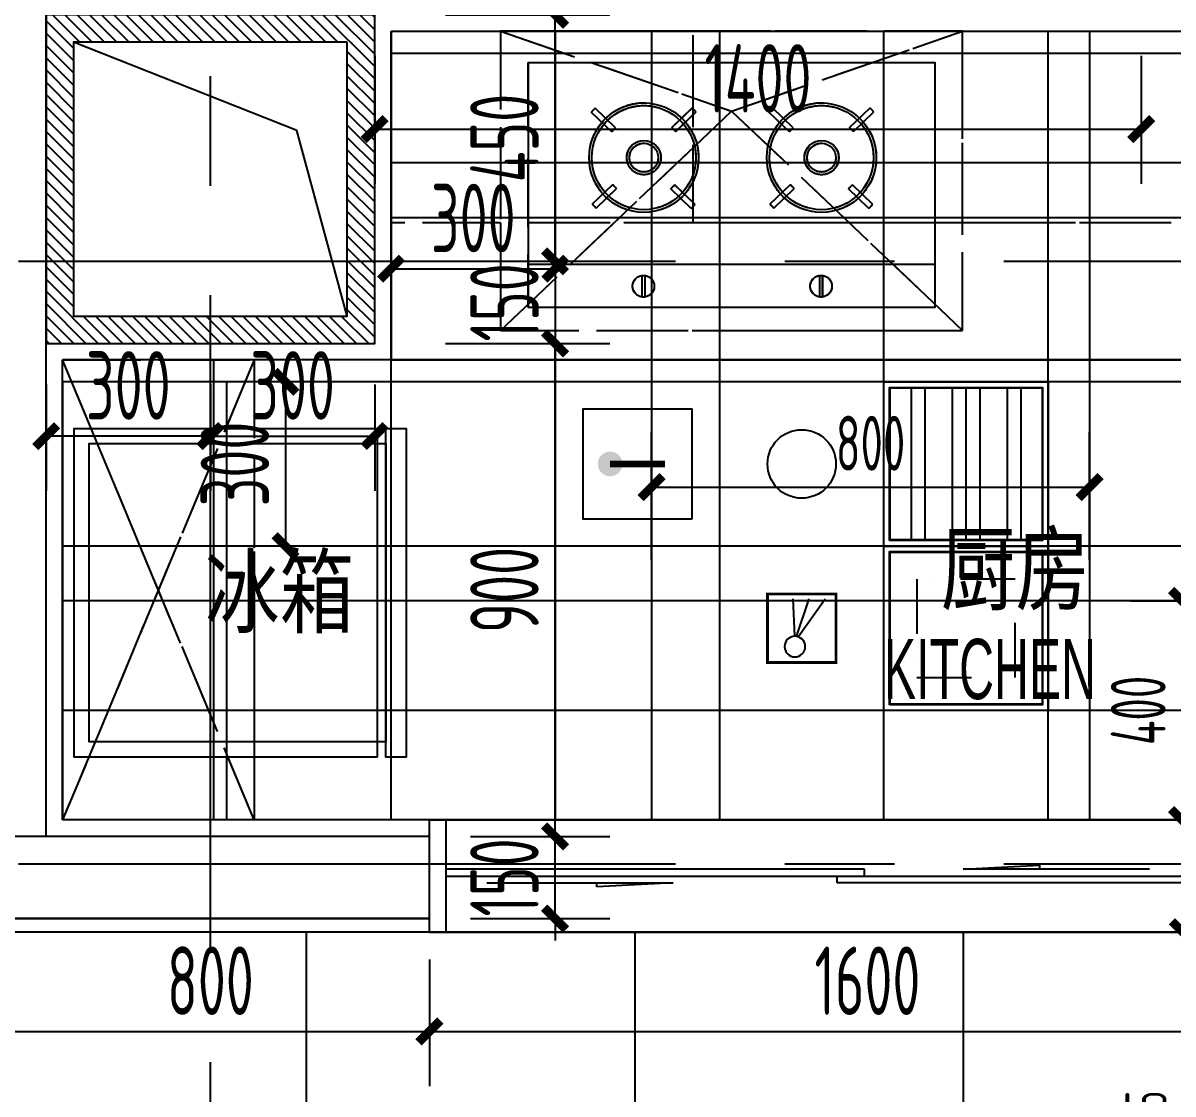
# Model space of a CAD drawing. Header units: millimetres. Extents: x -187744 to 2148, y -49419 to 6550.
# Drawn here: x -3208 to -1107, y -13932 to -11976 of the extents above; entities that cross this region are included whole.
import ezdxf
from ezdxf.enums import TextEntityAlignment as Align

# ---------------------------------------------------------------- set-up
doc = ezdxf.new("R2010")
doc.units = ezdxf.units.MM
doc.header["$LTSCALE"] = 1000
doc.header["$MEASUREMENT"] = 0
for name, pattern in [('DASH', [0.35, 0.25, -0.1]), ('DASHDOT', [1, 0.5, -0.25, 0, -0.25]), ('M-CENTER', [1.8, 1.2, -0.2, 0.2, -0.2]), ('Pbo-Hidden', [1.875, 1.25, -0.625])]:
    doc.linetypes.add(name, pattern=pattern)
doc.layers.get('Defpoints').update_dxf_attribs({"color": 136})
for name, color, linetype in [('AD-SIGN', 195, 'Continuous'), ('AR-DIM-1', 50, 'Continuous'), ('AXIS_TEXT', 50, 'Continuous'), ('B1建筑尺寸', 7, 'Continuous'), ('BASE', 5, 'Continuous'), ('BASE-HATCH', 8, 'Continuous'), ('BS-FURN', 250, 'DASH'), ('DOOR', 60, 'Continuous'), ('DOTE', 138, 'M-CENTER'), ('DS-FINISH', 20, 'Continuous'), ('DS-HIGH-CABINET', 30, 'Continuous'), ('EQUIP-消防', 3, 'Continuous'), ('FC-DIM-1', 50, 'Continuous'), ('FC-FLOOR', 138, 'Continuous'), ('FF-FIXT', 31, 'Continuous'), ('FF-FURN', 51, 'Continuous'), ('FF-TEXT', 50, 'Continuous'), ('RC-DIM-1', 50, 'Continuous'), ('RC-DIM-2', 50, 'Continuous'), ('RC-FIN', 30, 'Continuous'), ('RC-LIGHT', 2, 'Continuous'), ('S-EQUIP-喷淋', 7, 'Continuous'), ('WALL', 160, 'Continuous'), ('电讯设备-消防报警', 3, 'Continuous')]:
    doc.layers.add(name, color=color, linetype=linetype)
doc.styles.add('Arch', font='hbsmall.shx', dxfattribs={"width": 0.75, "bigfont": 'hztxt.shx'})
doc.styles.add('COMPLEX', font='COMPLEX')
doc.styles.add('H-DIM', font='archs.shx', dxfattribs={"width": 0.7})
doc.styles.get("Standard").update_dxf_attribs({"font": ''})
doc.styles.add('YWZQ5', font='')
doc.styles.get('Standard').set_extended_font_data('SimSun')
doc.styles.get('YWZQ5').set_extended_font_data('SimSun')
doc.dimstyles.new('H_DIM_1', dxfattribs={"dimscale": 0, "dimtxt": 2.5, "dimasz": 0.8, "dimexe": 2, "dimexo": 1.5, "dimgap": 0.6, "dimtad": 1, "dimdec": 0, "dimzin": 12, "dimdsep": 46, "dimtxsty": 'H-DIM', "dimblk": 'ARCHTICK', "dimcen": 0.125, "dimclrd": 44, "dimclre": 44, "dimclrt": 50, "dimadec": 0, "dimazin": 0, "dimtfac": 1, "dimtdec": 0, "dimtix": 1, "dimtmove": 2, "dimatfit": 3, "dimldrblk": 'ARCHTICK', "dimfxl": 1, "dimtvp": 1, "dimtolj": 1, "dimtzin": 0, "dimarcsym": 0})

# ---------------------------------------------------------------- blocks, each defined once
blk = doc.blocks.new('A$C1F4B1202')
at = {"color": 39}
for p, q in [((-212.3, 327.6), (-249.5, 363.3)), ((-109.1, 328.1), (-71.8, 363.9)), ((112.3, 327.6), (75.1, 363.3)), ((215.5, 328.1), (252.7, 363.9)), ((-219, 320.2), (-256.4, 356.1)), ((-102.2, 320.8), (-64.9, 356.7)), ((105.5, 320.2), (68.1, 356.1)), ((222.3, 320.8), (259.6, 356.7)), ((-254.5, 188.3), (-217.3, 224.1)), ((-247.6, 181.1), (-210.2, 217)), ((-73.8, 180.5), (-111.1, 216.5)), ((-66.8, 187.7), (-104, 223.5)), ((70, 188.3), (107.3, 224.1)), ((77, 181.1), (114.3, 217)), ((250.8, 180.5), (213.4, 216.5)), ((257.7, 187.7), (220.5, 223.5)), ((-163.2, 18.7), (-163.2, 58.2)), ((-158.2, 18.8), (-158.2, 58.1)), ((161.3, 18.7), (161.3, 58.2)), ((166.3, 18.8), (166.3, 58.1))]:
    blk.add_line(p, q, dxfattribs=at)
at = {"color": 35}
blk.add_line((371.9, 78.3), (-371.9, 78.3), dxfattribs=at)
at = {"color": 0, "linetype": 'Continuous'}
blk.add_lwpolyline([(-371.9, 0), (371.9, 0), (371.9, 446.5), (-371.9, 446.5)], close=True, dxfattribs=at)
at = {"color": 35}
for centre in [(-160.4, 273.2), (164.2, 273.2)]:
    blk.add_circle(centre, 100, dxfattribs=at)
at = {"color": 39}
for centre, radius in [((-160.4, 273.2), 95), ((164.2, 273.2), 95), ((-160.4, 273.2), 31.3), ((-160.4, 273.2), 26.3), ((164.2, 273.2), 31.3), ((164.2, 273.2), 26.3), ((-161.2, 38.4), 19.8), ((163.3, 38.4), 19.8)]:
    blk.add_circle(centre, radius, dxfattribs=at)
for centre, radius, start, end in [((-160.4, 273.2), 126.7, 134.6756, 139.1996), ((-160.4, 273.2), 126.7, 41.1639, 45.6876), ((164.2, 273.2), 126.7, 134.6756, 139.1996), ((164.2, 273.2), 126.7, 41.1639, 45.6876), ((-160.4, 273.2), 75.1, 133.6762, 141.3099), ((-160.4, 273.2), 75.1, 39.3045, 46.9367), ((164.2, 273.2), 75.1, 133.6762, 141.3099), ((164.2, 273.2), 75.1, 39.3045, 46.9367), ((-160.4, 273.2), 75.1, 220.8007, 228.4329), ((-160.4, 273.2), 75.1, 310.9527, 318.5864), ((164.2, 273.2), 75.1, 220.8007, 228.4329), ((164.2, 273.2), 75.1, 310.9527, 318.5864), ((-160.4, 273.2), 126.7, 222.0499, 226.5736), ((-160.4, 273.2), 126.7, 313.0629, 317.5869), ((164.2, 273.2), 126.7, 222.0499, 226.5736), ((164.2, 273.2), 126.7, 313.0629, 317.5869)]:
    blk.add_arc(centre, radius, start, end, dxfattribs=at)
blk = doc.blocks.new('做成ACAD TuKuai0242')
at = {"linetype": 'Continuous'}
for points in [[(300, 0), (-300, 0), (-300, 650), (300, 650)], [(317, 650), (357, 650), (357, 0), (317, 0)]]:
    blk.add_lwpolyline(points, close=True, dxfattribs=at)
at = {"color": 39}
blk.add_lwpolyline([(317, 30), (-270, 30), (-270, 620), (317, 620)], close=True, dxfattribs=at)
blk = doc.blocks.new('QBLOCK2019073115112111')
at = {"layer": 'DOTE'}
for p, q in [((2807.9, -4386.9), (2807.9, 4572.4)), ((-6542.9, -1324.9), (6625.8, -1324.9)), ((-6542.9, -2424.9), (6625.8, -2424.9))]:
    blk.add_line(p, q, dxfattribs=at)
at = {"layer": 'AXIS_TEXT', "style": 'COMPLEX', "width": 1.041667}
for p, p2 in [((-5892.1, 5527.8), (-5692.1, 5527.8)), ((-5892.1, 5527.8), (-5692.1, 5527.8)), ((-5192.1, 5527.8), (-4992.1, 5527.8)), ((-5192.1, 5527.8), (-4992.1, 5527.8)), ((-3492.1, 5527.8), (-3292.1, 5527.8)), ((-3492.1, 5527.8), (-3292.1, 5527.8)), ((-2592.1, 5527.8), (-2392.1, 5527.8)), ((-2592.1, 5527.8), (-2392.1, 5527.8)), ((-192.1, 5527.8), (7.9, 5527.8)), ((-192.1, 5527.8), (7.9, 5527.8)), ((2707.9, 5527.8), (2907.9, 5527.8)), ((2707.9, 5527.8), (2907.9, 5527.8)), ((4507.9, 5527.8), (4707.9, 5527.8)), ((4507.9, 5527.8), (4707.9, 5527.8)), ((5507.9, 5527.8), (5707.9, 5527.8)), ((5507.9, 5527.8), (5707.9, 5527.8)), ((-7660.5, 3713.1), (-7460.5, 3713.1)), ((-7660.5, 3713.1), (-7460.5, 3713.1)), ((7521.1, 3713.1), (7521.6, 3713.1)), ((7521.1, 3713.1), (7521.6, 3713.1)), ((-7660.5, 2463.1), (-7460.5, 2463.1)), ((-7660.5, 2463.1), (-7460.5, 2463.1)), ((7521.1, 2463.1), (7521.6, 2463.1)), ((7521.1, 2463.1), (7521.6, 2463.1)), ((-7660.5, 1413.1), (-7460.5, 1413.1)), ((-7660.5, 1413.1), (-7460.5, 1413.1)), ((7521.1, 1413.1), (7521.6, 1413.1)), ((7521.1, 1413.1), (7521.6, 1413.1)), ((-7660.5, 263.1), (-7460.5, 263.1)), ((-7660.5, 263.1), (-7460.5, 263.1)), ((7521.1, 263.1), (7521.6, 263.1)), ((7521.1, 263.1), (7521.6, 263.1)), ((-7660.5, -736.9), (-7460.5, -736.9)), ((-7660.5, -736.9), (-7460.5, -736.9)), ((7521.1, -736.9), (7521.6, -736.9)), ((7521.1, -736.9), (7521.6, -736.9)), ((-7660.5, -1436.9), (-7460.5, -1436.9)), ((-7660.5, -1436.9), (-7460.5, -1436.9)), ((7521.1, -1436.9), (7521.6, -1436.9)), ((7521.1, -1436.9), (7521.6, -1436.9)), ((-7660.5, -2536.9), (-7460.5, -2536.9)), ((-7660.5, -2536.9), (-7460.5, -2536.9)), ((7521.1, -2536.9), (7521.6, -2536.9)), ((7521.1, -2536.9), (7521.6, -2536.9)), ((-7660.5, -4136.9), (-7460.5, -4136.9)), ((-7660.5, -4136.9), (-7460.5, -4136.9)), ((7521.1, -4136.9), (7521.6, -4136.9)), ((7521.1, -4136.9), (7521.6, -4136.9)), ((-5892.1, -5349.9), (-5891.6, -5349.9)), ((-5892.1, -5349.9), (-5891.6, -5349.9)), ((-5192.1, -5349.9), (-5191.6, -5349.9)), ((-5192.1, -5349.9), (-5191.6, -5349.9)), ((-3492.1, -5351.1), (-3491.6, -5351.1)), ((-3492.1, -5351.1), (-3491.6, -5351.1)), ((-2592.1, -5349.9), (-2591.6, -5349.9)), ((-2592.1, -5349.9), (-2591.6, -5349.9)), ((-192.1, -5349.9), (-191.6, -5349.9)), ((-192.1, -5349.9), (-191.6, -5349.9)), ((2707.9, -5349.9), (2708.4, -5349.9)), ((2707.9, -5349.9), (2708.4, -5349.9)), ((4507.9, -5349.9), (4508.4, -5349.9)), ((4507.9, -5349.9), (4508.4, -5349.9)), ((5507.9, -5349.9), (5508.4, -5349.9)), ((5507.9, -5349.9), (5508.4, -5349.9))]:
    blk.add_attdef('A', text='', height=224, dxfattribs=at).set_placement(p, p2, align=Align.FIT)
blk = doc.blocks.new('$equip$00002651')
for p, q in [((-0.5, 0.5), (-0.5, -0.5)), ((0.5, 0.5), (-0.5, 0.5)), ((-0.125, -0.052), (0.429, 0.342)), ((0.5, -0.5), (0.5, 0.5)), ((-0.119, -0.075), (0.429, 0.108)), ((-0.116, -0.1), (0.429, -0.126)), ((-0.5, -0.5), (0.5, -0.5))]:
    blk.add_line(p, q)
at = {"const_width": 0.04}
blk.add_lwpolyline([(-0.5, 0.5), (0.5, 0.5), (0.5, -0.5), (-0.5, -0.5), (-0.5, 0.5), (0.5, 0.5)], dxfattribs=at)
blk.add_circle((-0.268, -0.1), 0.151)
for p in [(0, 0.5), (-0.5, 0), (0.5, 0), (0, -0.5)]:
    blk.add_point(p)
at = {"color": 7, "flags": 1}
for tag, height, p in [('A', 0.00002, (0, 0)), ('B', 0.4, (0.762, -0.208))]:
    blk.add_attdef(tag, text='', height=height, dxfattribs=at).set_placement(p, align=Align.MIDDLE_CENTER)
blk = doc.blocks.new('*U74')
at = {"color": 12, "linetype": 'Pbo-Hidden'}
blk.add_lwpolyline([(-20, -20), (570, -20), (570, 570), (-20, 570)], close=True, dxfattribs=at)
at = {"color": 12}
blk.add_lwpolyline([(0, 0), (550, 0), (550, 550), (0, 550)], close=True, dxfattribs=at)
at = {"color": 250}
blk.add_lwpolyline([(2, 2), (548, 2), (548, 548), (2, 548)], close=True, dxfattribs=at)
blk = doc.blocks.new('$TwtSys$00000125')
blk.add_circle((0, 0, 0), 1)
blk = doc.blocks.new('I-Ht')
blk.add_hatch(color=230).paths.add_polyline_path([(-45, -100, 1), (45, -100, 1)])
at = {"color": 230, "const_width": 25}
blk.add_lwpolyline([(0, -100), (0, 100)], dxfattribs=at)
blk = doc.blocks.new('I-HT2')
blk.add_hatch(color=230).paths.add_polyline_path([(-45, -100, 1), (45, -100, 1)])
blk.add_hatch(color=230).paths.add_polyline_path([(-45, -100, 1), (45, -100, 1)])
at = {"color": 0}
blk.add_lwpolyline([(200, 200), (-200, 200), (-200, -200), (200, -200)], close=True, dxfattribs=at)
at = {"color": 230, "const_width": 25}
blk.add_lwpolyline([(0, -100), (0, 100)], dxfattribs=at)
blk.add_lwpolyline([(0, -100), (0, 100)], dxfattribs=at)
at = {"layer": '电讯设备-消防报警'}
blk.add_blockref('I-Ht', (0, 0), dxfattribs=at)
blk = doc.blocks.new('_ArchTick')
at = {"color": 0, "linetype": 'ByBlock', "const_width": 0.4}
blk.add_lwpolyline([(-0.5, -0.5), (0.5, 0.5)], dxfattribs=at)
blk = doc.blocks.new('*D89')
at = {"layer": 'Defpoints', "color": 0, "linetype": 'ByBlock', "transparency": 16777216}
for p in [(-2235.4, -12425), (-2535.4, -12631.5), (-2235.4, -12631.5)]:
    blk.add_point(p, dxfattribs=at)
at = {"layer": 'RC-DIM-1', "color": 44, "linetype": 'ByBlock', "lineweight": -2, "transparency": 16777216}
for p, q in [((-2535.4, -12556.5), (-2535.4, -12325)), ((-2235.4, -12556.5), (-2235.4, -12325)), ((-2535.4, -12425), (-2235.4, -12425))]:
    blk.add_line(p, q, dxfattribs=at)
at = {"layer": 'RC-DIM-1', "color": 44, "linetype": 'ByBlock', "lineweight": -2, "transparency": 16777216, "xscale": 40.00000000000001, "yscale": 40.00000000000001, "zscale": 40.00000000000001, "rotation": 180}
blk.add_blockref('_ArchTick', (-2535.4, -12425), dxfattribs=at)
at = {"layer": 'RC-DIM-1', "color": 44, "linetype": 'ByBlock', "lineweight": -2, "transparency": 16777216, "xscale": 40.00000000000001, "yscale": 40.00000000000001, "zscale": 40.00000000000001}
blk.add_blockref('_ArchTick', (-2235.4, -12425), dxfattribs=at)
at = {"layer": 'RC-DIM-1', "color": 50, "linetype": 'ByBlock', "transparency": 16777216, "insert": (-2385.4, -12332.5), "char_height": 125, "attachment_point": 5, "style": 'H-DIM'}
blk.add_mtext('\\A1;300', dxfattribs=at)
blk = doc.blocks.new('*D90')
at = {"layer": 'Defpoints', "color": 0, "linetype": 'ByBlock', "transparency": 16777216}
for p in [(-2535.4, -12631.5), (-2728.2, -12931.5), (-2535.4, -12931.5)]:
    blk.add_point(p, dxfattribs=at)
at = {"layer": 'RC-DIM-1', "color": 44, "linetype": 'ByBlock', "lineweight": -2, "transparency": 16777216}
for p, q in [((-2610.4, -12631.5), (-2828.2, -12631.5)), ((-2728.2, -12631.5), (-2728.2, -12931.5)), ((-2610.4, -12931.5), (-2828.2, -12931.5))]:
    blk.add_line(p, q, dxfattribs=at)
at = {"layer": 'RC-DIM-1', "color": 44, "linetype": 'ByBlock', "lineweight": -2, "transparency": 16777216, "xscale": 40.00000000000001, "yscale": 40.00000000000001, "zscale": 40.00000000000001}
for p, rotation in [((-2728.2, -12631.5), 90), ((-2728.2, -12931.5), 270)]:
    blk.add_blockref('_ArchTick', p, dxfattribs=dict(at, rotation=rotation))
at = {"layer": 'RC-DIM-1', "color": 50, "linetype": 'ByBlock', "transparency": 16777216, "insert": (-2820.7, -12781.5), "char_height": 125, "attachment_point": 5, "rotation": 90, "style": 'H-DIM'}
blk.add_mtext('\\A1;300', dxfattribs=at)
blk = doc.blocks.new('*D114')
at = {"layer": 'Defpoints', "color": 0, "linetype": 'ByBlock', "transparency": 16777216}
for p in [(-1290.4, -13636.5, 0), (-1089.2, -13636.5), (-1290.4, -14311.5)]:
    blk.add_point(p, dxfattribs=at)
at = {"layer": 'RC-DIM-2', "color": 44, "linetype": 'ByBlock', "lineweight": -2, "transparency": 16777216}
for p, q in [((-1215.4, -13636.5), (-989.2, -13636.5)), ((-1089.2, -14311.5), (-1089.2, -13636.5)), ((-1215.4, -14311.5), (-989.2, -14311.5))]:
    blk.add_line(p, q, dxfattribs=at)
at = {"layer": 'RC-DIM-2', "color": 44, "linetype": 'ByBlock', "lineweight": -2, "transparency": 16777216, "xscale": 40.00000000000002, "yscale": 40.00000000000002, "zscale": 40.00000000000002}
for p, rotation in [((-1089.2, -13636.5), 90), ((-1089.2, -14311.5), 270)]:
    blk.add_blockref('_ArchTick', p, dxfattribs=dict(at, rotation=rotation))
at = {"layer": 'RC-DIM-2', "color": 50, "linetype": 'ByBlock', "transparency": 16777216, "insert": (-1156.7, -13974), "char_height": 75, "attachment_point": 5, "rotation": 90, "style": 'H-DIM'}
blk.add_mtext('\\A1;675', dxfattribs=at)
blk = doc.blocks.new('*D162')
at = {"layer": 'Defpoints', "color": 0, "transparency": 16777216}
for p in [(-1259.7, -12823.7), (-2059.7, -13031.5, 0), (-1259.7, -13031.5, 0)]:
    blk.add_point(p, dxfattribs=at)
at = {"layer": 'FC-DIM-1', "color": 44, "lineweight": -2, "transparency": 16777216}
for p, q in [((-2059.7, -12956.5), (-2059.7, -12723.7)), ((-1259.7, -12956.5), (-1259.7, -12723.7)), ((-2059.7, -12823.7), (-1259.7, -12823.7))]:
    blk.add_line(p, q, dxfattribs=at)
at = {"layer": 'FC-DIM-1', "color": 44, "lineweight": -2, "transparency": 16777216, "xscale": 40.00000000000002, "yscale": 40.00000000000002, "zscale": 40.00000000000002, "rotation": 180}
blk.add_blockref('_ArchTick', (-2059.7, -12823.7), dxfattribs=at)
at = {"layer": 'FC-DIM-1', "color": 44, "lineweight": -2, "transparency": 16777216, "xscale": 40.00000000000002, "yscale": 40.00000000000002, "zscale": 40.00000000000002}
blk.add_blockref('_ArchTick', (-1259.7, -12823.7), dxfattribs=at)
at = {"layer": 'FC-DIM-1', "color": 50, "transparency": 16777216, "insert": (-1659.7, -12743.7), "char_height": 100, "attachment_point": 5, "style": 'H-DIM'}
blk.add_mtext('\\A1;800', dxfattribs=at)
blk = doc.blocks.new('*D145')
at = {"layer": 'Defpoints', "color": 0, "transparency": 16777216}
for p in [(-1259.7, -13031.5, 0), (-1253.1, -13431.5), (-1090.8, -13431.5)]:
    blk.add_point(p, dxfattribs=at)
at = {"layer": 'FC-DIM-1', "color": 44, "lineweight": -2, "transparency": 16777216}
for p, q in [((-1184.7, -13031.5), (-990.8, -13031.5)), ((-1090.8, -13031.5), (-1090.8, -13431.5)), ((-1178.1, -13431.5), (-990.8, -13431.5))]:
    blk.add_line(p, q, dxfattribs=at)
at = {"layer": 'FC-DIM-1', "color": 44, "lineweight": -2, "transparency": 16777216, "xscale": 40.00000000000002, "yscale": 40.00000000000002, "zscale": 40.00000000000002}
for p, rotation in [((-1090.8, -13031.5), 90), ((-1090.8, -13431.5), 270)]:
    blk.add_blockref('_ArchTick', p, dxfattribs=dict(at, rotation=rotation))
at = {"layer": 'FC-DIM-1', "color": 50, "transparency": 16777216, "insert": (-1170.8, -13231.5), "char_height": 100, "attachment_point": 5, "rotation": 90, "style": 'H-DIM'}
blk.add_mtext('\\A1;400', dxfattribs=at)
blk = doc.blocks.new('A$C5A535B59')
at = {"layer": 'BS-FURN', "ltscale": 0.5}
for p, q in [((6125.1, 2519.6), (6125.1, 2869.6)), ((6125.1, 2869.6), (7725.1, 2869.6)), ((7169, 2869.6), (6325.1, 2869.6)), ((6325.1, 2869.6), (6325.1, 2323.1)), ((6325.1, 2869.6), (6747.1, 2723.9)), ((6677.1, 2519.6), (6677.1, 2869.6)), ((6747.1, 2723.9), (7169, 2869.6)), ((7169, 2323.1), (7169, 2869.6)), ((6325.1, 2323.1), (6747.1, 2723.9)), ((6528, 2685.8), (6490.7, 2721.8)), ((6534.8, 2693.2), (6497.6, 2729)), ((6638, 2693.7), (6675.2, 2729.6)), ((6644.8, 2686.4), (6682.2, 2722.3)), ((6747.1, 2723.9), (7169, 2323.1)), ((6852.6, 2685.8), (6815.2, 2721.8)), ((6859.3, 2693.2), (6822.1, 2729)), ((6962.5, 2693.7), (6999.8, 2729.6)), ((6969.4, 2686.4), (7006.7, 2722.3)), ((6492.6, 2554), (6529.8, 2589.8)), ((6680.2, 2553.4), (6643, 2589.2)), ((6817.1, 2554), (6854.4, 2589.8)), ((7004.8, 2553.4), (6967.6, 2589.2)), ((6499.5, 2546.7), (6536.8, 2582.6)), ((6673.3, 2546.2), (6635.9, 2582.1)), ((6824, 2546.7), (6861.4, 2582.6)), ((6997.9, 2546.2), (6960.5, 2582.1)), ((7725.1, 2519.6), (6125.1, 2519.6)), ((7119, 2444), (6375.1, 2444)), ((6583.9, 2384.3), (6583.9, 2423.8)), ((6588.9, 2384.5), (6588.9, 2423.7)), ((6908.3, 2384.3), (6908.3, 2423.8)), ((6913.3, 2384.5), (6913.3, 2423.7)), ((6325.1, 2323.1), (7169, 2323.1)), ((5525.1, 2269.6), (5875.1, 2269.6)), ((5525.1, 1429.6), (5525.1, 2269.6)), ((5875.1, 1429.6, 0), (5525.1, 2269.6)), ((5875.1, 2269.6), (5525.1, 1429.6, 0)), ((5875.1, 2269.6), (5875.1, 1429.6)), ((7865.2, 2269.6), (6125.1, 2269.6)), ((6125.1, 2269.6), (7865.2, 2269.6)), ((5875.1, 1429.6), (5525.1, 1429.6))]:
    blk.add_line(p, q, dxfattribs=at)
at = {"layer": 'BS-FURN', "ltscale": 0.5, "elevation": 0}
for points in [[(6375.1, 2365.6), (7119, 2365.6), (7119, 2812.2), (6375.1, 2812.2)], [(6099.8, 1544.5), (5546, 1544.5), (5546, 2144.5), (6099.8, 2144.5)], [(6115.5, 2144.5), (6152.4, 2144.5), (6152.4, 1544.5), (6115.5, 1544.5)], [(6115.5, 1572.2), (5573.7, 1572.2), (5573.7, 2116.8), (6115.5, 2116.8)]]:
    blk.add_lwpolyline(points, close=True, dxfattribs=at)
at = {"layer": 'BS-FURN', "ltscale": 0.5}
for centre, radius in [((6586.7, 2638.9), 100), ((6586.7, 2638.9), 95), ((6911.2, 2638.9), 100), ((6911.2, 2638.9), 95), ((6586.7, 2638.9), 31.3), ((6911.2, 2638.9), 31.3), ((6586.7, 2638.9), 26.3), ((6911.2, 2638.9), 26.3), ((6585.9, 2404.1), 19.8), ((6910.3, 2404.1), 19.8)]:
    blk.add_circle(centre, radius, dxfattribs=at)
for centre, radius, start, end in [((6586.7, 2638.9), 126.7, 134.6756, 139.1996), ((6586.7, 2638.9), 126.7, 41.1639, 45.6876), ((6911.2, 2638.9), 126.7, 134.6756, 139.1996), ((6911.2, 2638.9), 126.7, 41.1639, 45.6876), ((6586.7, 2638.9), 75.1, 133.6762, 141.3099), ((6586.7, 2638.9), 75.1, 39.3045, 46.9367), ((6911.2, 2638.9), 75.1, 133.6762, 141.3099), ((6911.2, 2638.9), 75.1, 39.3045, 46.9367), ((6586.7, 2638.9), 75.1, 220.8007, 228.4329), ((6586.7, 2638.9), 75.1, 310.9527, 318.5864), ((6911.2, 2638.9), 75.1, 220.8007, 228.4329), ((6911.2, 2638.9), 75.1, 310.9527, 318.5864), ((6586.7, 2638.9), 126.7, 222.0499, 226.5736), ((6586.7, 2638.9), 126.7, 313.0629, 317.5869), ((6911.2, 2638.9), 126.7, 222.0499, 226.5736), ((6911.2, 2638.9), 126.7, 313.0629, 317.5869)]:
    blk.add_arc(centre, radius, start, end, dxfattribs=at)
blk = doc.blocks.new('*D422')
at = {"layer": 'AR-DIM-1', "color": 44, "lineweight": -2, "transparency": 16777216}
for p, q in [((-3265.4, -13686.5), (-3265.4, -13917.5)), ((-2465.4, -13686.5), (-2465.4, -13917.5)), ((-3265.4, -13817.5), (-2465.4, -13817.5))]:
    blk.add_line(p, q, dxfattribs=at)
at = {"layer": 'Defpoints', "color": 0, "transparency": 16777216}
for p in [(-3265.4, -13611.5), (-2465.4, -13611.5), (-2465.4, -13817.5)]:
    blk.add_point(p, dxfattribs=at)
at = {"layer": 'AR-DIM-1', "color": 44, "lineweight": -2, "transparency": 16777216, "xscale": 40.00000021875685, "yscale": 40.00000021875685, "zscale": 40.00000021875685, "rotation": 180}
blk.add_blockref('_ArchTick', (-3265.4, -13817.5), dxfattribs=at)
at = {"layer": 'AR-DIM-1', "color": 44, "lineweight": -2, "transparency": 16777216, "xscale": 40.00000021875685, "yscale": 40.00000021875685, "zscale": 40.00000021875685}
blk.add_blockref('_ArchTick', (-2465.4, -13817.5), dxfattribs=at)
at = {"layer": 'AR-DIM-1', "color": 50, "transparency": 16777216, "insert": (-2865.4, -13725), "char_height": 125, "attachment_point": 5, "style": 'H-DIM'}
blk.add_mtext('\\A1;800', dxfattribs=at)
blk = doc.blocks.new('*D423')
at = {"layer": 'AR-DIM-1', "color": 44, "lineweight": -2, "transparency": 16777216}
for p, q in [((-2465.4, -13686.5), (-2465.4, -13917.5)), ((-865.4, -13686.5), (-865.4, -13917.5)), ((-2465.4, -13817.5), (-865.4, -13817.5))]:
    blk.add_line(p, q, dxfattribs=at)
at = {"layer": 'Defpoints', "color": 0, "transparency": 16777216}
for p in [(-2465.4, -13611.5), (-865.4, -13611.5), (-865.4, -13817.5)]:
    blk.add_point(p, dxfattribs=at)
at = {"layer": 'AR-DIM-1', "color": 44, "lineweight": -2, "transparency": 16777216, "xscale": 40.00000021875685, "yscale": 40.00000021875685, "zscale": 40.00000021875685, "rotation": 180}
blk.add_blockref('_ArchTick', (-2465.4, -13817.5), dxfattribs=at)
at = {"layer": 'AR-DIM-1', "color": 44, "lineweight": -2, "transparency": 16777216, "xscale": 40.00000021875685, "yscale": 40.00000021875685, "zscale": 40.00000021875685}
blk.add_blockref('_ArchTick', (-865.4, -13817.5), dxfattribs=at)
at = {"layer": 'AR-DIM-1', "color": 50, "transparency": 16777216, "insert": (-1665.4, -13725), "char_height": 125, "attachment_point": 5, "style": 'H-DIM'}
blk.add_mtext('\\A1;1600', dxfattribs=at)
blk = doc.blocks.new('*D425')
at = {"layer": 'AR-DIM-1', "color": 44, "lineweight": -2, "transparency": 16777216}
for p, q in [((-2235.9, -13461.5), (-2235.9, -13421.5)), ((-2390.4, -13461.5), (-2135.9, -13461.5)), ((-2235.9, -13611.5), (-2235.9, -13461.5)), ((-2390.4, -13611.5), (-2135.9, -13611.5)), ((-2235.9, -13611.5), (-2235.9, -13651.5))]:
    blk.add_line(p, q, dxfattribs=at)
at = {"layer": 'Defpoints', "color": 0, "transparency": 16777216}
for p in [(-2465.4, -13461.5), (-2235.9, -13461.5), (-2465.4, -13611.5)]:
    blk.add_point(p, dxfattribs=at)
at = {"layer": 'AR-DIM-1', "color": 44, "lineweight": -2, "transparency": 16777216, "xscale": 40.00000021875685, "yscale": 40.00000021875685, "zscale": 40.00000021875685}
for p, rotation in [((-2235.9, -13461.5), 270), ((-2235.9, -13611.5), 90)]:
    blk.add_blockref('_ArchTick', p, dxfattribs=dict(at, rotation=rotation))
at = {"layer": 'AR-DIM-1', "color": 50, "transparency": 16777216, "insert": (-2328.4, -13536.5), "char_height": 125, "attachment_point": 5, "rotation": 90, "style": 'H-DIM'}
blk.add_mtext('\\A1;150', dxfattribs=at)
blk = doc.blocks.new('*D426')
at = {"layer": 'AR-DIM-1', "color": 44, "lineweight": -2, "transparency": 16777216}
for p, q in [((-2435.9, -12561.5), (-2135.9, -12561.5)), ((-2235.9, -13461.5), (-2235.9, -12561.5)), ((-2390.4, -13461.5), (-2135.9, -13461.5))]:
    blk.add_line(p, q, dxfattribs=at)
at = {"layer": 'Defpoints', "color": 0, "transparency": 16777216}
for p in [(-2565.4, -12561.5), (-2235.9, -12561.5), (-2465.4, -13461.5)]:
    blk.add_point(p, dxfattribs=at)
at = {"layer": 'AR-DIM-1', "color": 44, "lineweight": -2, "transparency": 16777216, "xscale": 40.00000021875685, "yscale": 40.00000021875685, "zscale": 40.00000021875685}
for p, rotation in [((-2235.9, -12561.5), 90), ((-2235.9, -13461.5), 270)]:
    blk.add_blockref('_ArchTick', p, dxfattribs=dict(at, rotation=rotation))
at = {"layer": 'AR-DIM-1', "color": 50, "transparency": 16777216, "insert": (-2328.4, -13011.5), "char_height": 125, "attachment_point": 5, "rotation": 90, "style": 'H-DIM'}
blk.add_mtext('\\A1;900', dxfattribs=at)
blk = doc.blocks.new('*D427')
at = {"layer": 'AR-DIM-1', "color": 44, "lineweight": -2, "transparency": 16777216}
for p, q in [((-3165.4, -12636.5), (-3165.4, -12830.6)), ((-2865.4, -12636.5), (-2865.4, -12830.6)), ((-2865.4, -12730.6), (-3165.4, -12730.6))]:
    blk.add_line(p, q, dxfattribs=at)
at = {"layer": 'Defpoints', "color": 0, "transparency": 16777216}
for p in [(-3165.4, -12561.5), (-2865.4, -12561.5), (-3165.4, -12730.6)]:
    blk.add_point(p, dxfattribs=at)
at = {"layer": 'AR-DIM-1', "color": 44, "lineweight": -2, "transparency": 16777216, "xscale": 40.00000021875685, "yscale": 40.00000021875685, "zscale": 40.00000021875685, "rotation": 180}
blk.add_blockref('_ArchTick', (-3165.4, -12730.6), dxfattribs=at)
at = {"layer": 'AR-DIM-1', "color": 44, "lineweight": -2, "transparency": 16777216, "xscale": 40.00000021875685, "yscale": 40.00000021875685, "zscale": 40.00000021875685}
blk.add_blockref('_ArchTick', (-2865.4, -12730.6), dxfattribs=at)
at = {"layer": 'AR-DIM-1', "color": 50, "transparency": 16777216, "insert": (-3015.4, -12638.1), "char_height": 125, "attachment_point": 5, "style": 'H-DIM'}
blk.add_mtext('\\A1;300', dxfattribs=at)
blk = doc.blocks.new('*D428')
at = {"layer": 'AR-DIM-1', "color": 44, "lineweight": -2, "transparency": 16777216}
for p, q in [((-2435.9, -11961.5), (-2135.9, -11961.5)), ((-2235.9, -12411.5), (-2235.9, -11961.5)), ((-2435.9, -12411.5), (-2135.9, -12411.5))]:
    blk.add_line(p, q, dxfattribs=at)
at = {"layer": 'Defpoints', "color": 0, "transparency": 16777216}
for p in [(-2565.4, -11961.5), (-2235.9, -11961.5), (-2565.4, -12411.5)]:
    blk.add_point(p, dxfattribs=at)
at = {"layer": 'AR-DIM-1', "color": 44, "lineweight": -2, "transparency": 16777216, "xscale": 40.00000021875685, "yscale": 40.00000021875685, "zscale": 40.00000021875685}
for p, rotation in [((-2235.9, -11961.5), 90), ((-2235.9, -12411.5), 270)]:
    blk.add_blockref('_ArchTick', p, dxfattribs=dict(at, rotation=rotation))
at = {"layer": 'AR-DIM-1', "color": 50, "transparency": 16777216, "insert": (-2328.4, -12186.5), "char_height": 125, "attachment_point": 5, "rotation": 90, "style": 'H-DIM'}
blk.add_mtext('\\A1;450', dxfattribs=at)
blk = doc.blocks.new('*D429')
at = {"layer": 'AR-DIM-1', "color": 44, "lineweight": -2, "transparency": 16777216}
for p, q in [((-2565.4, -12036.5), (-2565.4, -12270.1)), ((-1165.4, -12036.5), (-1165.4, -12270.1)), ((-2565.4, -12170.1), (-1165.4, -12170.1))]:
    blk.add_line(p, q, dxfattribs=at)
at = {"layer": 'Defpoints', "color": 0, "transparency": 16777216}
for p in [(-2565.4, -11961.5), (-1165.4, -11961.5), (-1165.4, -12170.1)]:
    blk.add_point(p, dxfattribs=at)
at = {"layer": 'AR-DIM-1', "color": 44, "lineweight": -2, "transparency": 16777216, "xscale": 40.00000021875685, "yscale": 40.00000021875685, "zscale": 40.00000021875685, "rotation": 180}
blk.add_blockref('_ArchTick', (-2565.4, -12170.1), dxfattribs=at)
at = {"layer": 'AR-DIM-1', "color": 44, "lineweight": -2, "transparency": 16777216, "xscale": 40.00000021875685, "yscale": 40.00000021875685, "zscale": 40.00000021875685}
blk.add_blockref('_ArchTick', (-1165.4, -12170.1), dxfattribs=at)
at = {"layer": 'AR-DIM-1', "color": 50, "transparency": 16777216, "insert": (-1865.4, -12077.6), "char_height": 125, "attachment_point": 5, "style": 'H-DIM'}
blk.add_mtext('\\A1;1400', dxfattribs=at)
blk = doc.blocks.new('*D434')
at = {"layer": 'AR-DIM-1', "color": 44, "lineweight": -2, "transparency": 16777216}
for p, q in [((-2865.4, -12636.5), (-2865.4, -12830.6)), ((-2565.4, -12636.5), (-2565.4, -12830.6)), ((-2865.4, -12730.6), (-2565.4, -12730.6))]:
    blk.add_line(p, q, dxfattribs=at)
at = {"layer": 'Defpoints', "color": 0, "transparency": 16777216}
for p in [(-2865.4, -12561.5), (-2565.4, -12561.5), (-2565.4, -12730.6)]:
    blk.add_point(p, dxfattribs=at)
at = {"layer": 'AR-DIM-1', "color": 44, "lineweight": -2, "transparency": 16777216, "xscale": 40.00000021875685, "yscale": 40.00000021875685, "zscale": 40.00000021875685, "rotation": 180}
blk.add_blockref('_ArchTick', (-2865.4, -12730.6), dxfattribs=at)
at = {"layer": 'AR-DIM-1', "color": 44, "lineweight": -2, "transparency": 16777216, "xscale": 40.00000021875685, "yscale": 40.00000021875685, "zscale": 40.00000021875685}
blk.add_blockref('_ArchTick', (-2565.4, -12730.6), dxfattribs=at)
at = {"layer": 'AR-DIM-1', "color": 50, "transparency": 16777216, "insert": (-2715.4, -12638.1), "char_height": 125, "attachment_point": 5, "style": 'H-DIM'}
blk.add_mtext('\\A1;300', dxfattribs=at)
blk = doc.blocks.new('*D435')
at = {"layer": 'AR-DIM-1', "color": 44, "lineweight": -2, "transparency": 16777216}
for p, q in [((-2235.9, -12411.5), (-2235.9, -12371.5)), ((-2435.9, -12411.5), (-2135.9, -12411.5)), ((-2235.9, -12411.5), (-2235.9, -12561.5)), ((-2435.9, -12561.5), (-2135.9, -12561.5)), ((-2235.9, -12561.5), (-2235.9, -12601.5))]:
    blk.add_line(p, q, dxfattribs=at)
at = {"layer": 'Defpoints', "color": 0, "transparency": 16777216}
for p in [(-2557, -12411.5), (-2565.4, -12561.5), (-2235.9, -12561.5)]:
    blk.add_point(p, dxfattribs=at)
at = {"layer": 'AR-DIM-1', "color": 44, "lineweight": -2, "transparency": 16777216, "xscale": 40.00000021875685, "yscale": 40.00000021875685, "zscale": 40.00000021875685}
for p, rotation in [((-2235.9, -12411.5), 270), ((-2235.9, -12561.5), 90)]:
    blk.add_blockref('_ArchTick', p, dxfattribs=dict(at, rotation=rotation))
at = {"layer": 'AR-DIM-1', "color": 50, "transparency": 16777216, "insert": (-2328.4, -12486.5), "char_height": 125, "attachment_point": 5, "rotation": 90, "style": 'H-DIM'}
blk.add_mtext('\\A1;150', dxfattribs=at)

msp = doc.modelspace()

# ---------------------------------------------------------------- block references
at = {"layer": 'BS-FURN'}
msp.add_blockref('A$C5A535B59', (-8660.5, -14861.1), dxfattribs=at)

# ---------------------------------------------------------------- next in the draw order: hatches: boundary and pattern name
at = {"layer": 'BASE-HATCH'}
h = msp.add_hatch(dxfattribs=at)
h.set_pattern_fill('ANSI31', color=256, scale=5, angle=-180)
h.set_pattern_definition([(135, (3590978.714, -1657513.238), (11.22532015, 11.22532015), [])])
h.paths.add_polyline_path([(-2615.4, -12011.5), (-3115.4, -12011.5), (-3115.4, -12511.5), (-2615.4, -12511.5)], flags=16)
h.paths.add_polyline_path([(-2565.4, -11961.5), (-3165.4, -11961.5), (-3165.4, -12561.5), (-2565.4, -12561.5)])
at = {"layer": 'RC-FIN'}
h = msp.add_hatch(dxfattribs=at)
h.set_pattern_fill('_USER', color=138, scale=300, angle=270, style=0, double=1, pattern_type=0)
h.set_pattern_definition([(90, (-2535.36, -12631.46), (300, 6e-14), []), (1e-14, (-2535.36, -12631.46), (7e-14, -300), [])])
h.paths.add_polyline_path([(-195.4, -13480.9), (-195.4, -13480.9), (-195.4, -13481.5)])
h.paths.add_polyline_path([(-195.4, -13431.5), (-195.4, -11811.5), (-935.4, -11811.5), (-935.4, -11991.5), (-2535.4, -11991.5), (-2535.4, -12631.5), (-3135.4, -12631.5), (-3135.4, -13431.5)])

# ---------------------------------------------------------------- next in the draw order: linework, layer by layer
at = {"layer": 'AD-SIGN'}
msp.add_lwpolyline([(-2615.4, -12511.5), (-2707.7, -12172.8), (-3115.4, -12011.5)], dxfattribs=at)
at = {"layer": 'BASE', "elevation": 0}
for points in [[(-2565.4, -11961.5), (-3165.4, -11961.5), (-3165.4, -12561.5), (-2565.4, -12561.5)], [(-2615.4, -12011.5), (-3115.4, -12011.5), (-3115.4, -12511.5), (-2615.4, -12511.5)]]:
    msp.add_lwpolyline(points, close=True, dxfattribs=at)
at = {"layer": 'DOOR'}
for p, q in [((-2435.4, -13521.5), (-2435.4, -13534)), ((-1670.7, -13521.5), (-2435.4, -13521.5)), ((-1670.7, -13534), (-1670.7, -13521.5)), ((-1490.4, -13521.5), (-1351, -13514.2)), ((-1150.4, -13521.5), (-1490.4, -13521.5)), ((-1351, -13514.2), (-1351, -13521.5)), ((-2435.4, -13534), (-1670.7, -13534)), ((-2360.4, -13546.5), (-2020.4, -13546.5)), ((-2159.7, -13553.7), (-2159.7, -13546.5)), ((-2020.4, -13546.5), (-2159.7, -13553.7)), ((-1720.7, -13534), (-895.4, -13534)), ((-1720.7, -13546.5), (-1720.7, -13534)), ((-895.4, -13546.5), (-1720.7, -13546.5))]:
    msp.add_line(p, q, dxfattribs=at)
at = {"layer": 'DOOR', "color": 8, "linetype": 'DASH', "ltscale": 200, "elevation": 0}
msp.add_lwpolyline([(-2465.4, -13636.5), (-2465.4, -13431.5), (-865.4, -13431.5), (-865.4, -13636.5)], close=True, dxfattribs=at)
at = {"layer": 'DOOR', "elevation": 0}
msp.add_lwpolyline([(-2435.4, -13636.5), (-2465.4, -13636.5), (-2465.4, -13431.5), (-2435.4, -13431.5), (-2435.4, -13431.5), (-2435.4, -13431.5), (-2435.4, -13636.5)], close=True, dxfattribs=at)
at = {"layer": 'DS-FINISH'}
for p, q in [((-2465.4, -13431.5), (-3135.4, -13431.5)), ((-2465.4, -13636.5, 0), (-2465.4, -13431.5)), ((-2465.4, -13636.5, 0), (-3290.4, -13636.5))]:
    msp.add_line(p, q, dxfattribs=at)
for points in [[(-2535.4, -11991.5), (-2535.4, -12591.5), (-3135.4, -12591.5)], [(-2535.4, -11991.5), (-935.6, -11991.5), (-935.9, -11991.5), (-935.4, -11991.5)]]:
    msp.add_lwpolyline(points, dxfattribs=at)
at = {"layer": 'DS-FINISH', "elevation": 0}
msp.add_lwpolyline([(-3135.4, -13431.5), (-3135.4, -12591.5)], dxfattribs=at)
at = {"layer": 'DS-HIGH-CABINET', "color": 8, "linetype": 'DASH', "ltscale": 0.571429}
for p, q in [((-1983.4, -12341.5), (-1983.4, -11991.5)), ((-2785.4, -13431.5), (-3135.4, -12591.5)), ((-2785.4, -12591.5), (-3135.4, -13431.5))]:
    msp.add_line(p, q, dxfattribs=at)
at = {"layer": 'DS-HIGH-CABINET', "color": 8, "linetype": 'DASH', "ltscale": 0.571429, "elevation": 0}
for points in [[(-935.4, -11991.5), (-935.4, -12341.5), (-2535.4, -12341.5), (-2535.4, -11991.5)], [(-2335.4, -12538), (-1491.5, -12538), (-1491.5, -11991.5), (-2335.4, -11991.5)], [(-3135.4, -12591.5), (-2785.4, -12591.5), (-2785.4, -13431.5), (-3135.4, -13431.5)]]:
    msp.add_lwpolyline(points, close=True, dxfattribs=at)
at = {"layer": 'DS-HIGH-CABINET', "color": 8, "linetype": 'DASH', "ltscale": 0.571429}
for points in [[(-2335.4, -11991.5), (-1913.4, -12137.2), (-1491.5, -11991.5)], [(-2335.4, -12538), (-1913.4, -12137.2), (-1491.5, -12538)]]:
    msp.add_lwpolyline(points, dxfattribs=at)
at = {"layer": 'FC-FLOOR'}
for p, q in [((-2059.7, -11991.5, 0), (-2059.7, -13431.5)), ((-1259.7, -11991.5, 0), (-1259.7, -13431.5)), ((-195.4, -12231.5, 0), (-2535.4, -12231.5, 0)), ((-2859.7, -12591.5, 0), (-2859.7, -13431.5)), ((-195.4, -12631.5, 0), (-3135.4, -12631.5, 0)), ((-195.4, -13031.5, 0), (-3135.4, -13031.5, 0)), ((-865.4, -13431.5, 0), (-2465.4, -13431.5, 0)), ((-2690.4, -13636.5, 0), (-2690.4, -14986.5, 0)), ((-865.4, -13636.5, 0), (-2465.4, -13636.5, 0)), ((-2090.4, -13636.5, 0), (-2090.4, -14986.5, 0)), ((-1490.4, -13636.5, 0), (-1490.4, -14986.5, 0))]:
    msp.add_line(p, q, dxfattribs=at)
at = {"layer": 'FF-FIXT', "linetype": 'Continuous', "elevation": 0}
msp.add_lwpolyline([(-795.4, -13431.5), (-795.4, -12591.5), (-2535.4, -12591.5)], dxfattribs=at)
at = {"layer": 'FF-FURN', "linetype": 'Continuous'}
msp.add_lwpolyline([(-2535.4, -12591.5), (-795.4, -12591.5), (-795.4, -13431.5)], dxfattribs=at)
at = {"layer": 'RC-FIN'}
for p, q in [((-1585.4, -12642.6), (-1585.4, -12920.3)), ((-1560.4, -12642.6), (-1560.4, -12920.3)), ((-1510.4, -12642.6), (-1510.4, -12920.3)), ((-1485.4, -12642.6), (-1485.4, -12920.3)), ((-1460.4, -12642.6), (-1460.4, -12920.3)), ((-1410.4, -12642.6), (-1410.4, -12920.3)), ((-1385.4, -12642.6), (-1385.4, -12920.3)), ((-865.4, -13431.5), (-2465.4, -13431.5)), ((-2465.4, -13636.5, 0), (-865.4, -13636.5, 0))]:
    msp.add_line(p, q, dxfattribs=at)
at = {"layer": 'RC-FIN', "color": 2, "linetype": 'DASHDOT', "ltscale": 0.2, "elevation": 0}
msp.add_lwpolyline([(-1395.5, -13171.3), (-1395.5, -12991.6), (-1575.2, -12991.6), (-1575.2, -13171.3)], close=True, dxfattribs=at)
at = {"layer": 'WALL'}
for p, q in [((-3165.4, -13461.5), (-3165.4, -11661.5)), ((-3165.4, -12421.5), (-3165.4, -11811.5)), ((-2465.4, -13611.5), (-3265.4, -13611.5))]:
    msp.add_line(p, q, dxfattribs=at)
msp.add_lwpolyline([(-2465.4, -13461.5), (-3265.4, -13461.5), (-3265.4, -13611.5), (-2465.4, -13611.5)], close=True, dxfattribs=at)

# ---------------------------------------------------------------- next in the draw order: block references
at = {"layer": 'B1建筑尺寸', "linetype": 'Continuous'}
msp.add_blockref('QBLOCK2019073115112111', (-5673.3, -11086.6), dxfattribs=at)
at = {"layer": 'EQUIP-消防', "xscale": -125.0000019327614, "yscale": 125.0000019327614, "zscale": 125.0000019327614, "rotation": 270}
msp.add_blockref('$equip$00002651', (-1785.4, -13081.5), dxfattribs=at)
at = {"layer": 'FF-FIXT', "linetype": 'Continuous'}
msp.add_blockref('A$C1F4B1202', (-1913.4, -12495.5), dxfattribs=at)
at = {"layer": 'FF-FIXT', "linetype": 'Continuous', "ltscale": 1000, "xscale": 0.923076923076923, "yscale": 0.923076923076923, "zscale": 0.923076923076923}
msp.add_blockref('做成ACAD TuKuai0242', (-2837.6, -13316.6), dxfattribs=at)
at = {"layer": 'RC-FIN', "xscale": -0.5084745762711864, "yscale": 0.5084745762711864, "zscale": 0.5084745762711864, "rotation": 270}
msp.add_blockref('*U74', (-1625.2, -12921.3), dxfattribs=at)
at = {"layer": 'RC-LIGHT', "color": 1, "xscale": -0.5084745762711864, "yscale": 0.5084745762711864, "zscale": 0.5084745762711864, "rotation": 270}
msp.add_blockref('*U74', (-1625.2, -13221.3), dxfattribs=at)
at = {"layer": 'S-EQUIP-喷淋', "xscale": 62.5, "yscale": 62.5, "zscale": 62.5, "rotation": 180}
msp.add_blockref('$TwtSys$00000125', (-1785.4, -12781.5), dxfattribs=at)
at = {"layer": '电讯设备-消防报警', "xscale": 0.5, "yscale": 0.5, "zscale": 0.5, "rotation": 270}
msp.add_blockref('I-HT2', (-2085.4, -12781.5), dxfattribs=at)

# ---------------------------------------------------------------- next in the draw order: texts
at = {"layer": 'FF-TEXT', "style": 'YWZQ5', "width": 0.8}
for s, p in [('厨房', (-1531.4, -13035.4, 344.3)), ('冰箱', (-2875.5, -13077.1, 0))]:
    msp.add_text(s, height=125, dxfattribs=at).set_placement(p)
at = {"layer": 'FF-TEXT', "color": 50, "style": 'Arch', "width": 0.6}
msp.add_text(' KITCHEN', height=110, dxfattribs=at).set_placement((-1659.8, -13210.9))

# ---------------------------------------------------------------- next in the draw order: dimensions: what is measured, and where the dimension line sits
at = {"layer": 'AR-DIM-1'}
for base, p1, p2, angle, picture, middle in [((-2235.9, -11961.5), (-2565.4, -12411.5), (-2565.4, -11961.5), 90, '*D428', (-2328.4, -12186.5)), ((-2235.9, -12561.5), (-2557, -12411.5), (-2565.4, -12561.5), 270, '*D435', (-2328.4, -12486.5)), ((-2235.9, -12561.5), (-2465.4, -13461.5), (-2565.4, -12561.5), 90, '*D426', (-2328.4, -13011.5)), ((-2565.4, -12730.6), (-2865.4, -12561.5), (-2565.4, -12561.5), 180, '*D434', (-2715.4, -12638.1)), ((-2235.9, -13461.5), (-2465.4, -13611.5), (-2465.4, -13461.5), 90, '*D425', (-2328.4, -13536.5))]:
    dim = msp.add_linear_dim(base=base, p1=p1, p2=p2, angle=angle, dimstyle='H_DIM_1', override={"dimscale": 50, "dimfxl": 4, "dimfxlon": 1}, dxfattribs=at)
    dim.commit()
    dim.dimension.update_dxf_attribs({"geometry": picture, "text_midpoint": middle})
for base, p1, p2, picture, middle in [((-1165.4, -12170.1), (-2565.4, -11961.5), (-1165.4, -11961.5), '*D429', (-1865.4, -12077.6)), ((-3165.4, -12730.6), (-2865.4, -12561.5), (-3165.4, -12561.5), '*D427', (-3015.4, -12638.1)), ((-2465.4, -13817.5), (-3265.4, -13611.5), (-2465.4, -13611.5), '*D422', (-2865.4, -13725)), ((-865.4, -13817.5), (-2465.4, -13611.5), (-865.4, -13611.5), '*D423', (-1665.4, -13725))]:
    dim = msp.add_linear_dim(base=base, p1=p1, p2=p2, dimstyle='H_DIM_1', override={"dimscale": 50, "dimfxl": 4, "dimfxlon": 1}, dxfattribs=at)
    dim.commit()
    dim.dimension.update_dxf_attribs({"geometry": picture, "text_midpoint": middle})
at = {"layer": 'FC-DIM-1'}
dim = msp.add_linear_dim(base=(-1259.7, -12823.7, 0), p1=(-2059.7, -13031.5), p2=(-1259.7, -13031.5), dimstyle='H_DIM_1', override={"dimscale": 50, "dimtxt": 2}, dxfattribs=at)
dim.commit()
dim.dimension.update_dxf_attribs({"geometry": '*D162', "text_midpoint": (-1659.7, -12743.7, 0)})
dim = msp.add_linear_dim(base=(-1090.8, -13431.5, 0), p1=(-1259.7, -13031.5), p2=(-1253.1, -13431.5, 0), angle=270, dimstyle='H_DIM_1', override={"dimscale": 50, "dimtxt": 2}, dxfattribs=at)
dim.commit()
dim.dimension.update_dxf_attribs({"geometry": '*D145', "text_midpoint": (-1170.8, -13231.5, 0)})
at = {"layer": 'RC-DIM-1', "linetype": 'ByBlock'}
dim = msp.add_linear_dim(base=(-2235.4, -12425), p1=(-2535.4, -12631.5), p2=(-2235.4, -12631.5), dimstyle='H_DIM_1', override={"dimscale": 50}, dxfattribs=at)
dim.commit()
dim.dimension.update_dxf_attribs({"geometry": '*D89', "text_midpoint": (-2385.4, -12332.5)})
dim = msp.add_linear_dim(base=(-2728.2, -12931.5), p1=(-2535.4, -12631.5), p2=(-2535.4, -12931.5), angle=90, dimstyle='H_DIM_1', override={"dimscale": 50}, dxfattribs=at)
dim.commit()
dim.dimension.update_dxf_attribs({"geometry": '*D90', "text_midpoint": (-2820.7, -12781.5)})
at = {"layer": 'RC-DIM-2', "linetype": 'ByBlock'}
dim = msp.add_linear_dim(base=(-1089.2, -13636.5), p1=(-1290.4, -14311.5), p2=(-1290.4, -13636.5, 0), angle=90, dimstyle='H_DIM_1', override={"dimscale": 50, "dimtxt": 1.5}, dxfattribs=at)
dim.commit()
dim.dimension.update_dxf_attribs({"geometry": '*D114', "text_midpoint": (-1156.7, -13974)})

doc.saveas('drawing.dxf')
